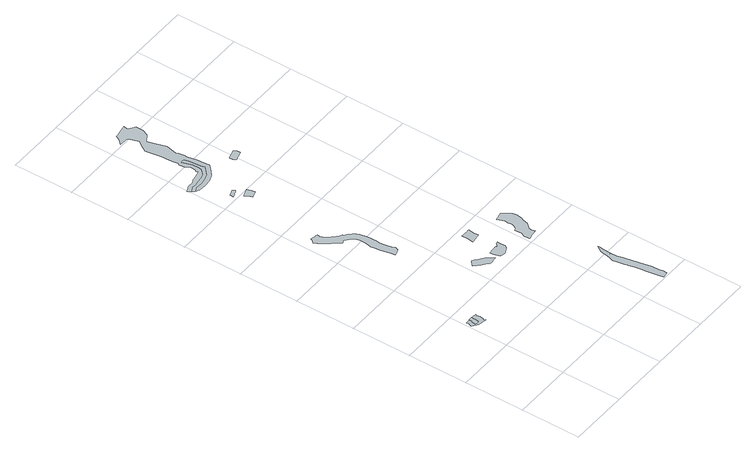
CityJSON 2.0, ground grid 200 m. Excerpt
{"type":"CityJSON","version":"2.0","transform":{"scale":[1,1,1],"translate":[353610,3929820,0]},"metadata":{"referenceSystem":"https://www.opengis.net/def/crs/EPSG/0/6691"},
"CityObjects":{
"object1":{"type":"GenericCityObject","attributes":{"prefecture":"14","disasterType":"1","areaType":"2","zoneNumber":"153-H26-00005","zoneName":"磯部4","status":"0"},"geometry":[{"type":"MultiSurface","lod":"1","boundaries":[[[0,1,2,3,4,5,6,7,8,9,10,11,12,13]]]}]},
"object2":{"type":"GenericCityObject","attributes":{"prefecture":"14","disasterType":"1","areaType":"1","zoneNumber":"153-H26-00005","zoneName":"磯部4","status":"0"},"geometry":[{"type":"MultiSurface","lod":"1","boundaries":[[[14,15,16,17,18,19,3,4,20,21,22,23,24,25,26,27,28,29,30]]]}]},
"object3":{"type":"GenericCityObject","attributes":{"prefecture":"14","disasterType":"1","areaType":"1","zoneNumber":"153-H26-00003","zoneName":"磯部2","status":"0"},"geometry":[{"type":"MultiSurface","lod":"1","boundaries":[[[31,32,33,34,35,36,37,38,39,40,41,42,43,44,45,46,47,48,49,50,51,52,53,54,55,56,57,58,59,60,61,62,63,64,65,66,67,68,69,70,71,72,73,74,75,76,77,78,79,80,81,82,83,84,85,86,87,88,89]]]}]},
"object4":{"type":"GenericCityObject","attributes":{"prefecture":"14","disasterType":"1","areaType":"1","zoneNumber":"153-H26-00005","zoneName":"磯部4","status":"0"},"geometry":[{"type":"MultiSurface","lod":"1","boundaries":[[[90,91,92,93,94,95,96,97,98,99,100,101,102,103,104,105,106,107]]]}]},
"object5":{"type":"GenericCityObject","attributes":{"prefecture":"14","disasterType":"1","areaType":"1","zoneNumber":"153-H26-00003","zoneName":"磯部2","status":"0"},"geometry":[{"type":"MultiSurface","lod":"1","boundaries":[[[108,109,110,111,112,113,114,115,116,117,118,119]]]}]},
"object6":{"type":"GenericCityObject","attributes":{"prefecture":"14","disasterType":"1","areaType":"1","zoneNumber":"153-H26-00003","zoneName":"磯部2","status":"0"},"geometry":[{"type":"MultiSurface","lod":"1","boundaries":[[[120,121,122,123,124,125,126,127,128,129,130,131,132,133]]]}]},
"object7":{"type":"GenericCityObject","attributes":{"prefecture":"14","disasterType":"1","areaType":"1","zoneNumber":"153-H26-00005","zoneName":"磯部4","status":"0"},"geometry":[{"type":"MultiSurface","lod":"1","boundaries":[[[134,135,136,137,138,139,140,141,142,143,144,145,146,147,148,149,150,151,152,153,154]]]}]},
"object8":{"type":"GenericCityObject","attributes":{"prefecture":"14","disasterType":"1","areaType":"2","zoneNumber":"153-H26-00002","zoneName":"磯部1","status":"0"},"geometry":[{"type":"MultiSurface","lod":"1","boundaries":[[[155,156,157,158,159,160,161,162,163,164,165,166,167,168,169,170,171,172,173,174,175,176,177,178,179,180,181]]]}]},
"object9":{"type":"GenericCityObject","attributes":{"prefecture":"14","disasterType":"1","areaType":"1","zoneNumber":"153-H26-00005","zoneName":"磯部4","status":"0"},"geometry":[{"type":"MultiSurface","lod":"1","boundaries":[[[182,183,184,185,186,187,188,189,190,191,192,193,194,195]]]}]},
"object10":{"type":"GenericCityObject","attributes":{"prefecture":"14","disasterType":"1","areaType":"1","zoneNumber":"153-H26-00002","zoneName":"磯部1","status":"0"},"geometry":[{"type":"MultiSurface","lod":"1","boundaries":[[[196,197,198,199,200,201,202,203,204,205,206,207,208,209,210,211,212,213,214,215,216,217,218,219,220,221,222,223,224,225,226,227,228,229,230,231,232,233,234,235,236,237,238,239,240,241,242,243,174,175,176,244,245,246,247,248,249,250,251,252,253]]]}]},
"object11":{"type":"GenericCityObject","attributes":{"prefecture":"14","disasterType":"1","areaType":"1","zoneNumber":"153-H26-00026","zoneName":"新戸1","status":"0"},"geometry":[{"type":"MultiSurface","lod":"1","boundaries":[[[254,255,256,257,258,259,260,261,262,263,264,265,266,267,268,269,270,271,272,273,274,275,276,277,278,279,280]]]}]},
"object12":{"type":"GenericCityObject","attributes":{"prefecture":"14","disasterType":"1","areaType":"2","zoneNumber":"153-H26-00026","zoneName":"新戸1","status":"0"},"geometry":[{"type":"MultiSurface","lod":"1","boundaries":[[[281,282,283,284,285,286,287,288,289,290,291,292,293]]]}]},
"object13":{"type":"GenericCityObject","attributes":{"prefecture":"14","disasterType":"1","areaType":"1","zoneNumber":"153-H26-00005","zoneName":"磯部4","status":"0"},"geometry":[{"type":"MultiSurface","lod":"1","boundaries":[[[294,295,296,297,298,299,300,301,302,303,304,305,306,307,308,309,310,311,312,313,314,315,316,317,318,319,320,321,322,323]]]}]},
"object14":{"type":"GenericCityObject","attributes":{"prefecture":"14","disasterType":"1","areaType":"1","zoneNumber":"153-H26-00002","zoneName":"磯部1","status":"0"},"geometry":[{"type":"MultiSurface","lod":"1","boundaries":[[[324,325,326,327,328,329,330,331,332,333,334,335,336,337]]]}]}
},
"vertices":[
[38,338,0],[37,343,0],[39,352,0],[31,353,0],[27,352,0],[25,352,0],[27,343,0],[24,340,0],[22,329,0],[22,326,0],[26,325,0],[27,325,0],[32,324,0],[36,325,0],
[54,321,0],[56,335,0],[54,347,0],[57,350,0],[50,350,0],[47,351,0],[11,350,0],[16,345,0],[11,342,0],[8,332,0],[11,329,0],[27,318,0],[37,316,0],[44,314,0],[45,314,0],[54,312,0],[50,320,0],
[110,858,0],[108,859,0],[109,861,0],[101,865,0],[94,872,0],[84,882,0],[72,896,0],[67,904,0],[66,905,0],[67,905,0],[65,907,0],[68,920,0],[60,921,0],[59,922,0],[52,923,0],[49,924,0],[42,925,0],[40,918,0],[32,911,0],[38,899,0],[38,897,0],[49,882,0],[62,866,0],[73,853,0],[79,846,0],[83,840,0],[90,845,0],[93,844,0],[105,834,0],[114,825,0],[116,823,0],[118,817,0],[120,805,0],[120,791,0],[119,779,0],[117,773,0],[116,765,0],[118,754,0],[121,733,0],[124,711,0],[127,700,0],[129,688,0],[134,689,0],[139,690,0],[141,691,0],[151,694,0],[154,706,0],[151,717,0],[147,737,0],[144,755,0],[144,761,0],[145,770,0],[145,776,0],[146,790,0],[143,803,0],[139,823,0],[136,832,0],[130,841,0],[119,850,0],
[270,445,0],[276,445,0],[281,446,0],[287,446,0],[270,471,0],[253,483,0],[244,490,0],[235,495,0],[232,492,0],[228,488,0],[227,487,0],[223,484,0],[220,480,0],[230,469,0],[239,461,0],[254,450,0],[260,444,0],[268,444,0],
[72,1218,0],[75,1219,0],[77,1219,0],[84,1223,0],[78,1232,0],[72,1229,0],[69,1228,0],[68,1227,0],[67,1227,0],[59,1224,0],[59,1212,0],[69,1216,0],
[102,1170,0],[104,1170,0],[106,1171,0],[114,1173,0],[111,1187,0],[106,1200,0],[98,1197,0],[96,1197,0],[91,1195,0],[89,1194,0],[79,1190,0],[86,1181,0],[90,1166,0],[96,1168,0],
[345,476,0],[345,482,0],[338,480,0],[330,470,0],[327,469,0],[327,470,0],[328,475,0],[322,475,0],[318,474,0],[307,473,0],[301,472,0],[295,471,0],[297,459,0],[302,440,0],[319,435,0],[340,446,0],[343,452,0],[346,453,0],[346,456,0],[346,464,0],[345,472,0],
[106,1345,0],[115,1354,0],[112,1367,0],[110,1388,0],[107,1408,0],[104,1421,0],[98,1421,0],[92,1420,0],[96,1405,0],[101,1387,0],[102,1368,0],[102,1358,0],[97,1351,0],[84,1339,0],[68,1334,0],[50,1332,0],[37,1329,0],[23,1331,0],[8,1322,0],[11,1318,0],[13,1316,0],[14,1315,0],[26,1322,0],[37,1321,0],[49,1321,0],[70,1323,0],[90,1330,0],
[319,541,0],[329,542,0],[332,542,0],[338,543,0],[337,560,0],[340,579,0],[336,579,0],[330,579,0],[320,579,0],[311,579,0],[307,579,0],[307,560,0],[304,539,0],[310,540,0],
[127,1366,0],[125,1390,0],[122,1411,0],[120,1422,0],[120,1430,0],[118,1450,0],[115,1458,0],[122,1494,0],[116,1513,0],[111,1532,0],[108,1544,0],[105,1555,0],[128,1570,0],[138,1590,0],[139,1616,0],[129,1621,0],[117,1632,0],[121,1645,0],[111,1644,0],[94,1641,0],[81,1638,0],[73,1637,0],[66,1623,0],[52,1608,0],[83,1606,0],[89,1590,0],[93,1571,0],[80,1551,0],[70,1535,0],[71,1521,0],[75,1502,0],[78,1483,0],[79,1468,0],[80,1444,0],[82,1425,0],[78,1419,0],[81,1402,0],[89,1385,0],[89,1369,0],[84,1364,0],[87,1357,0],[76,1354,0],[64,1350,0],[50,1349,0],[38,1343,0],[19,1344,0],[0,1334,0],[7,1324,0],[18,1313,0],[20,1311,0],[26,1307,0],[30,1308,0],[37,1307,0],[49,1307,0],[73,1308,0],[97,1318,0],[118,1337,0],[130,1349,0],
[499,236,0],[486,216,0],[484,205,0],[483,192,0],[478,176,0],[475,167,0],[479,147,0],[482,128,0],[485,120,0],[484,117,0],[489,98,0],[492,79,0],[495,59,0],[498,40,0],[501,20,0],[504,5,0],[524,8,0],[524,20,0],[521,37,0],[520,59,0],[515,85,0],[508,121,0],[502,150,0],[498,169,0],[497,188,0],[499,215,0],[500,231,0],
[500,124,0],[497,131,0],[493,150,0],[489,168,0],[489,176,0],[493,188,0],[489,190,0],[485,176,0],[483,167,0],[487,149,0],[490,130,0],[493,122,0],[498,123,0],
[428,418,0],[439,420,0],[445,421,0],[448,421,0],[445,432,0],[447,442,0],[454,452,0],[461,458,0],[467,480,0],[471,486,0],[472,504,0],[471,519,0],[456,540,0],[451,547,0],[444,546,0],[441,545,0],[433,543,0],[427,542,0],[423,541,0],[430,524,0],[432,518,0],[431,505,0],[432,495,0],[431,489,0],[425,475,0],[415,469,0],[418,448,0],[411,433,0],[413,415,0],[419,416,0],
[206,1302,0],[216,1305,0],[221,1306,0],[226,1307,0],[225,1319,0],[219,1329,0],[218,1329,0],[210,1326,0],[200,1323,0],[189,1320,0],[188,1320,0],[189,1308,0],[194,1298,0],[196,1299,0]
]}
